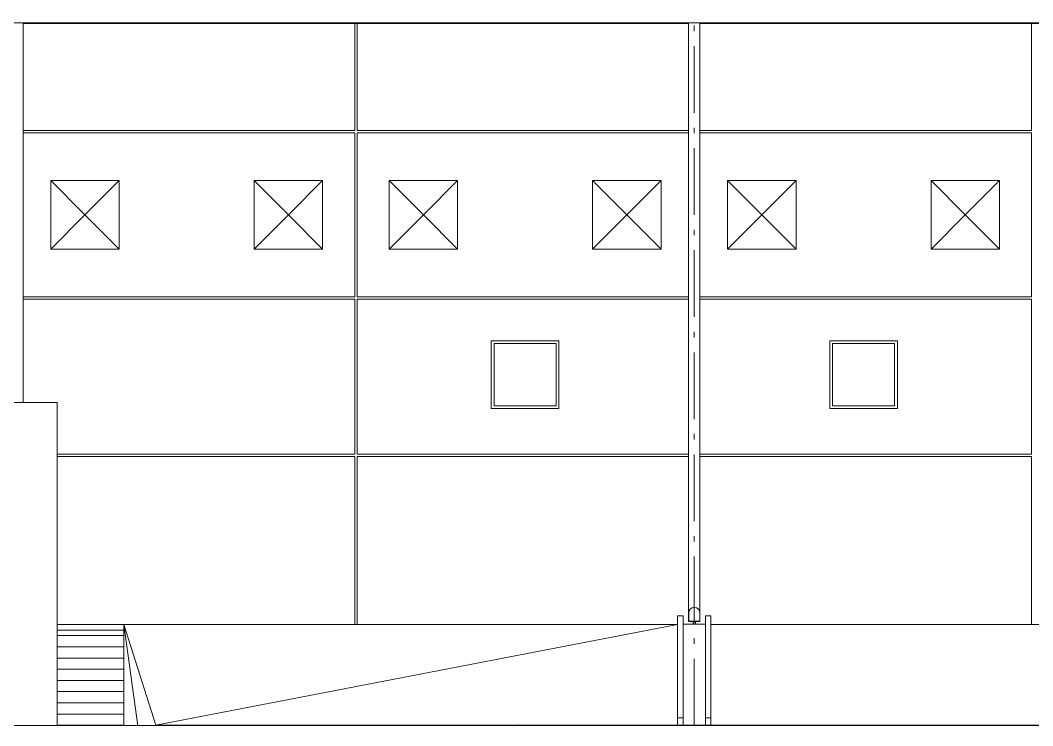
# Model space of a CAD drawing. Header units: metres. Extents: x -199 to 506, y -5 to 23.
# Drawn here: x -170.64 to -152.4, y -1.83 to 10.89 of the extents above; entities that cross this region are included whole.
import ezdxf

# ---------------------------------------------------------------- set-up
doc = ezdxf.new("R2010")
doc.units = ezdxf.units.M
doc.linetypes.add('01_Grid', pattern=[1.74, 1.2, -0.27, 0, -0.27])
for name, color, linetype, lineweight in [('03EJES-1', 1, '01_Grid', 5), ('06MUREXT', 92, 'Continuous', 9), ('13CIVERT', 7, 'Continuous', 5), ('17EQAGUA', 5, 'Continuous', 5), ('26VENT', 144, 'Continuous', 5), ('46BANQ', 8, 'Continuous', 5), ('53BAPS', 1, 'Continuous', 5), ('70LINEA', 1, 'Continuous', 13), ('70LINEA-1', 1, 'Continuous', 5), ('70LINEA-2', 250, 'Continuous', 15)]:
    doc.layers.add(name, color=color, linetype=linetype, lineweight=lineweight)

# ---------------------------------------------------------------- blocks, each defined once
blk = doc.blocks.new('Downspout - Square - Downspout - Square 8_x8_-V42-600rNorthElevEjeA Paint')
at = {"layer": '17EQAGUA'}
for p, q in [((-24.486, 10.841), (-24.486, 0.05)), ((-24.282, 0.05), (-24.282, 10.841)), ((-24.483, 0.06), (-24.483, 0.21)), ((-24.285, 0.21), (-24.285, 0.06)), ((-24.282, 0.05), (-24.486, 0.05)), ((-24.285, 0.06), (-24.483, 0.06))]:
    blk.add_line(p, q, dxfattribs=at)
blk.add_arc((-24.384, 0.21), 0.0986, 0, 180, dxfattribs=at)
blk = doc.blocks.new('Downspout - Square - Downspout - Square 8_x8_-7116128-600rNorthElevEjeA Paint')
at = {"layer": '17EQAGUA'}
for p, q in [((-12.294, 10.841), (-12.294, 4)), ((-12.09, 4), (-12.09, 10.841))]:
    blk.add_line(p, q, dxfattribs=at)
blk = doc.blocks.new('Window - Fixed - 1_22x1_22 - Standard-7124419-600rNorthElevEjeA Paint')
at = {"layer": '26VENT'}
for p, q in [((-162.104, 5.06), (-162.104, 3.94)), ((-162.104, 5.06), (-160.984, 5.06)), ((-162.104, 3.94), (-162.104, 5.06)), ((-160.984, 3.94), (-160.984, 5.06)), ((-160.984, 5.06), (-160.984, 3.94)), ((-162.104, 3.94), (-160.984, 3.94)), ((-160.984, 3.94), (-162.104, 3.94))]:
    blk.add_line(p, q, dxfattribs=at)

msp = doc.modelspace()

# ---------------------------------------------------------------- linework, layer by layer
at = {"layer": '03EJES-1'}
msp.add_line((-158.496, -1.8192), (-158.496, 20.1698), dxfattribs=at)
at = {"layer": '06MUREXT'}
for p, q in [((-162.154, 3.89), (-162.154, 5.11)), ((-162.154, 5.11), (-160.934, 5.11)), ((-160.934, 5.11), (-160.934, 3.89)), ((-156.058, 3.89), (-156.058, 5.11)), ((-156.058, 5.11), (-154.838, 5.11)), ((-154.838, 5.11), (-154.838, 3.89)), ((-169.97, 4), (-177.17, 4)), ((-169.97, -1.8268), (-169.97, 4)), ((-160.934, 3.89), (-162.154, 3.89)), ((-154.838, 3.89), (-156.058, 3.89)), ((-168.77, -0.1016), (-169.97, -0.1016)), ((-168.77, -0.202), (-168.77, -0.1016))]:
    msp.add_line(p, q, dxfattribs=at)
at = {"layer": '13CIVERT'}
for p, q in [((-169.97, -0.202), (-168.77, -0.202)), ((-168.77, -0.404), (-168.77, -0.202)), ((-169.97, -0.404), (-168.77, -0.404)), ((-168.77, -0.606), (-168.77, -0.404)), ((-169.97, -0.606), (-168.77, -0.606)), ((-168.77, -0.808), (-168.77, -0.606)), ((-169.97, -0.808), (-168.77, -0.808)), ((-168.77, -1.01), (-168.77, -0.808)), ((-169.97, -1.01), (-168.77, -1.01)), ((-168.77, -1.212), (-168.77, -1.01)), ((-169.97, -1.212), (-168.77, -1.212)), ((-168.77, -1.414), (-168.77, -1.212)), ((-169.97, -1.414), (-168.77, -1.414)), ((-168.77, -1.616), (-168.77, -1.414)), ((-169.97, -1.616), (-168.77, -1.616)), ((-168.77, -1.818), (-168.77, -1.616)), ((-169.97, -1.818), (-168.77, -1.818)), ((-168.77, -1.8268), (-168.77, -1.818))]:
    msp.add_line(p, q, dxfattribs=at)
at = {"layer": '46BANQ'}
for p, q in [((-168.77, 0), (-168.1955, -1.8172)), ((-158.696, 0.1524), (-158.796, 0.1524)), ((-158.796, 0.1524), (-158.796, -1.6862)), ((-158.696, 0.1524), (-158.696, -1.6862)), ((-158.296, 0.0024), (-158.696, 0.0024)), ((-158.196, 0.1524), (-158.296, 0.1524)), ((-158.296, 0.1524), (-158.296, -1.6862)), ((-158.196, 0.1524), (-158.196, -1.6862)), ((-169.97, 0), (-158.796, 0)), ((-168.77, 0), (-168.77, -0.1016)), ((-168.5213, -1.8268), (-168.77, 0)), ((-168.1955, -1.8172), (-158.796, 0)), ((-158.196, 0), (-146.604, 0)), ((-168.1955, -1.8172), (-168.2098, -1.8268)), ((-168.1955, -1.8172), (-133.9278, -1.815)), ((-168.1955, -1.8172), (-168.1955, -1.8262)), ((-161.7647, -1.8268), (-130.2238, -1.8148)), ((-158.696, -1.6862), (-158.796, -1.6862)), ((-158.796, -1.6862), (-158.796, -1.8166)), ((-158.696, -1.8146), (-158.696, -1.6862)), ((-158.296, -1.8146), (-158.696, -1.8146)), ((-158.196, -1.6862), (-158.296, -1.6862)), ((-158.296, -1.6862), (-158.296, -1.8146)), ((-158.196, -1.8166), (-158.196, -1.6862))]:
    msp.add_line(p, q, dxfattribs=at)
at = {"layer": '53BAPS'}
for p, q in [((-0.339, 10.8409), (-182.5411, 10.8409)), ((-158.5974, 10.8268), (-170.5866, 10.8268)), ((-146.4054, 10.8268), (-158.3946, 10.8268))]:
    msp.add_line(p, q, dxfattribs=at)
at = {"layer": '70LINEA'}
for p, q in [((-164.6137, 8.9017), (-164.6137, 10.8268)), ((-164.5703, 8.9017), (-164.5703, 10.8268)), ((-152.4217, 8.9017), (-152.4217, 10.8268)), ((-164.6137, 8.9017), (-170.5876, 8.9017)), ((-170.5876, 8.8583), (-164.6137, 8.8583)), ((-164.6137, 8.8583), (-164.6137, 5.9017)), ((-158.5964, 8.9017), (-164.5703, 8.9017)), ((-164.5703, 8.8583), (-158.5964, 8.8583)), ((-164.5703, 5.9017), (-164.5703, 8.8583)), ((-152.4217, 8.9017), (-158.3956, 8.9017)), ((-158.3956, 8.8583), (-152.4217, 8.8583)), ((-152.4217, 8.8583), (-152.4217, 5.9017)), ((-164.6137, 5.9017), (-170.5864, 5.9017)), ((-170.5864, 5.8583), (-164.6137, 5.8583)), ((-164.6137, 5.8583), (-164.6137, 3.0697)), ((-158.5976, 5.9017), (-164.5703, 5.9017)), ((-164.5703, 5.8583), (-158.5976, 5.8583)), ((-164.5703, 3.0697), (-164.5703, 5.8583)), ((-152.4217, 5.9017), (-158.3944, 5.9017)), ((-158.3944, 5.8583), (-152.4217, 5.8583)), ((-152.4217, 5.8583), (-152.4217, 3.0697)), ((-162.154, 3.89), (-162.154, 5.11)), ((-162.154, 5.11), (-160.934, 5.11)), ((-160.934, 5.11), (-160.934, 3.89)), ((-156.058, 3.89), (-156.058, 5.11)), ((-156.058, 5.11), (-154.838, 5.11)), ((-154.838, 5.11), (-154.838, 3.89)), ((-160.934, 3.89), (-162.154, 3.89)), ((-154.838, 3.89), (-156.058, 3.89)), ((-164.6137, 3.0697), (-169.97, 3.0697)), ((-169.97, 3.0263), (-164.6137, 3.0263)), ((-164.6137, 0), (-164.6137, 3.0263)), ((-158.5976, 3.0697), (-164.5703, 3.0697)), ((-164.5703, 3.0263), (-158.5976, 3.0263)), ((-164.5703, 0), (-164.5703, 3.0263)), ((-152.4217, 3.0697), (-158.3944, 3.0697)), ((-158.3944, 3.0263), (-152.4217, 3.0263)), ((-152.4217, 0), (-152.4217, 3.0263)), ((-158.5177, 0.0024), (-158.5177, 0.05)), ((-158.4743, 0.0024), (-158.4743, 0.05))]:
    msp.add_line(p, q, dxfattribs=at)
at = {"layer": '70LINEA-1'}
for p, q in [((-168.856, 7.996), (-170.0879, 7.996)), ((-169.4719, 7.38), (-170.0879, 7.996)), ((-170.0879, 7.996), (-170.0879, 6.7641)), ((-168.856, 7.996), (-169.4719, 7.38)), ((-168.856, 6.7641), (-168.856, 7.996)), ((-165.1921, 7.996), (-166.424, 7.996)), ((-165.808, 7.38), (-166.424, 7.996)), ((-166.424, 7.996), (-166.424, 6.7641)), ((-165.1921, 7.996), (-165.808, 7.38)), ((-165.1921, 6.7641), (-165.1921, 7.996)), ((-162.76, 7.996), (-163.9919, 7.996)), ((-163.3759, 7.38), (-163.9919, 7.996)), ((-163.9919, 7.996), (-163.9919, 6.7641)), ((-162.76, 7.996), (-163.3759, 7.38)), ((-162.76, 6.7641), (-162.76, 7.996)), ((-159.0961, 7.996), (-160.328, 7.996)), ((-159.7121, 7.38), (-160.328, 7.996)), ((-160.328, 7.996), (-160.328, 6.7641)), ((-159.0961, 7.996), (-159.7121, 7.38)), ((-159.0961, 6.7641), (-159.0961, 7.996)), ((-156.664, 7.996), (-157.8959, 7.996)), ((-157.28, 7.38), (-157.8959, 7.996)), ((-157.8959, 7.996), (-157.8959, 6.7641)), ((-156.664, 7.996), (-157.28, 7.38)), ((-156.664, 6.7641), (-156.664, 7.996)), ((-153.0001, 7.996), (-154.232, 7.996)), ((-153.6161, 7.38), (-154.232, 7.996)), ((-154.232, 7.996), (-154.232, 6.7641)), ((-153.0001, 7.996), (-153.6161, 7.38)), ((-153.0001, 6.7641), (-153.0001, 7.996)), ((-170.0879, 6.7641), (-169.4719, 7.38)), ((-169.4719, 7.38), (-168.856, 6.7641)), ((-166.424, 6.7641), (-165.808, 7.38)), ((-165.808, 7.38), (-165.1921, 6.7641)), ((-163.9919, 6.7641), (-163.3759, 7.38)), ((-163.3759, 7.38), (-162.76, 6.7641)), ((-160.328, 6.7641), (-159.7121, 7.38)), ((-159.7121, 7.38), (-159.0961, 6.7641)), ((-157.8959, 6.7641), (-157.28, 7.38)), ((-157.28, 7.38), (-156.664, 6.7641)), ((-154.232, 6.7641), (-153.6161, 7.38)), ((-153.6161, 7.38), (-153.0001, 6.7641)), ((-170.0879, 6.7641), (-168.856, 6.7641)), ((-166.424, 6.7641), (-165.1921, 6.7641)), ((-163.9919, 6.7641), (-162.76, 6.7641)), ((-160.328, 6.7641), (-159.0961, 6.7641)), ((-157.8959, 6.7641), (-156.664, 6.7641)), ((-154.232, 6.7641), (-153.0001, 6.7641))]:
    msp.add_line(p, q, dxfattribs=at)
at = {"layer": '70LINEA-2'}
msp.add_line((-199.38, -1.8192), (25.6939, -1.8192), dxfattribs=at)

# ---------------------------------------------------------------- block references
at = {"layer": '17EQAGUA'}
for name, p in [('Downspout - Square - Downspout - Square 8_x8_-7116128-600rNorthElevEjeA Paint', (-158.496, 0)), ('Downspout - Square - Downspout - Square 8_x8_-V42-600rNorthElevEjeA Paint', (-134.112, 0))]:
    msp.add_blockref(name, p, dxfattribs=at)
at = {"layer": '26VENT'}
for p in [(0, 0), (6.096, 0)]:
    msp.add_blockref('Window - Fixed - 1_22x1_22 - Standard-7124419-600rNorthElevEjeA Paint', p, dxfattribs=at)

doc.saveas('drawing.dxf')
